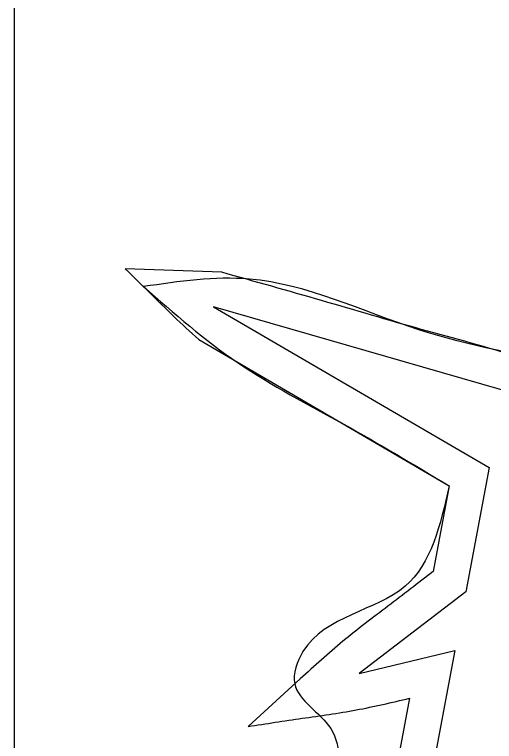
# Model space of a CAD drawing. Header units: inches. Extents: x 0.01 to 3.99, y 0.01 to 4.99.
# Drawn here: x 0.045 to 0.482, y 1.913 to 2.573 of the extents above; entities that cross this region are included whole.
import ezdxf

# ---------------------------------------------------------------- set-up
doc = ezdxf.new("R2010")
doc.units = ezdxf.units.IN
for name, color, linetype in [('Logo', 7, 'CONTINUOUS'), ('outline', 7, 'CONTINUOUS'), ('outline_2', 7, 'CONTINUOUS'), ('pcb_outline', 7, 'CONTINUOUS')]:
    doc.layers.add(name, color=color, linetype=linetype)

msp = doc.modelspace()

# ---------------------------------------------------------------- linework, layer by layer
at = {"layer": 'Logo', "color": 7}
msp.add_lwpolyline([(1.114942, 2.168226), (0.946043, 2.200444), (0.949948, 2.221597), (0.925053, 2.214926), (0.929609, 2.233963), (0.876075, 2.222899), (0.859804, 2.322969), (0.816359, 2.24096), (0.787884, 2.256093), (0.794718, 2.222736), (0.726377, 2.235591), (0.656247, 2.353559), (0.66487, 2.280012), (0.555363, 2.463881), (0.611662, 2.257883), (0.585953, 2.309464), (0.585953, 2.222736), (0.521843, 2.222736), (0.226515, 2.307836), (0.476934, 2.161555), (0.455781, 2.048793), (0.358802, 1.974432), (0.445855, 1.99526), (0.410058, 1.80472)], dxfattribs=at)
at = {"layer": 'outline', "color": 7}
for points in [[(0.045406, 0.318474), (0.045406, 4.669337)], [(0.233879, 2.339162), (0.146165, 2.342213)], [(0.212904, 2.27808), (0.440738, 2.145016), (0.426087, 2.067058)], [(0.305321, 1.969556), (0.257905, 1.926335)], [(0.404603, 1.951918), (0.383088, 1.837254)]]:
    msp.add_lwpolyline(points, dxfattribs=at)
for points, knots in [([(0.520157, 2.546688), (0.520542, 2.536526), (0.521313, 2.516203), (0.52316, 2.485826), (0.522152, 2.451971), (0.535319, 2.417279), (0.543898, 2.378855), (0.557001, 2.344954), (0.553589, 2.311525), (0.55068, 2.286554), (0.561961, 2.251084), (0.536521, 2.255721), (0.521541, 2.25586), (0.480816, 2.26995), (0.415408, 2.28655), (0.324709, 2.313778), (0.264149, 2.330702), (0.233879, 2.339162)], [0, 0, 0, 0, 0.030493, 0.060987, 0.09148, 0.131024, 0.170585, 0.210048, 0.238552, 0.267055, 0.295561, 0.311632, 0.327538, 0.343583, 0.437985, 0.532395, 0.626744, 0.626744, 0.626744, 0.626744]), ([(0.146165, 2.342213), (0.15356, 2.335053), (0.168355, 2.320727), (0.190036, 2.298758), (0.205291, 2.284964), (0.212904, 2.27808)], [0, 0, 0, 0, 0.030881, 0.061783, 0.092569, 0.092569, 0.092569, 0.092569]), ([(0.426087, 2.067058), (0.412404, 2.056544), (0.38504, 2.035517), (0.343558, 2.004481), (0.318066, 1.981196), (0.305321, 1.969556)], [0, 0, 0, 0, 0.051778, 0.103544, 0.155291, 0.155291, 0.155291, 0.155291]), ([(0.257905, 1.926335), (0.274269, 1.928851), (0.306993, 1.933882), (0.356248, 1.940523), (0.388488, 1.94812), (0.404603, 1.951918)], [0, 0, 0, 0, 0.049674, 0.09934, 0.14898, 0.14898, 0.14898, 0.14898])]:
    msp.add_open_spline(points, degree=3, knots=knots, dxfattribs=at)
at = {"layer": 'outline_2', "color": 7}
msp.add_lwpolyline([(0.045406, 0.318474), (0.045406, 4.669337)], dxfattribs=at)
for points, knots in [([(0.553407, 2.255288), (0.506285, 2.263613), (0.406421, 2.281256), (0.281464, 2.343515), (0.195128, 2.330845), (0.162779, 2.326098)], [0, 0, 0, 0, 0.143774, 0.304698, 0.401123, 0.401123, 0.401123, 0.401123]), ([(0.162779, 2.326098), (0.190561, 2.301764), (0.246321, 2.252924), (0.345473, 2.202046), (0.408986, 2.164025), (0.440736, 2.145018)], [0, 0, 0, 0, 0.11036, 0.221497, 0.332586, 0.332586, 0.332586, 0.332586]), ([(0.440736, 2.145018), (0.432679, 2.109559), (0.415707, 2.034856), (0.315653, 2.026067), (0.291982, 1.954972), (0.34582, 1.928439), (0.3399, 1.866468), (0.282713, 1.815599), (0.202092, 1.856434), (0.154931, 1.769667), (0.205663, 1.762731), (0.23866, 1.75822)], [0, 0, 0, 0, 0.099679, 0.209998, 0.240166, 0.292418, 0.35125, 0.394036, 0.505213, 0.544707, 0.618188, 0.618188, 0.618188, 0.618188])]:
    msp.add_open_spline(points, degree=3, knots=knots, dxfattribs=at)
at = {"layer": 'pcb_outline', "color": 7}
for points, knots in [([(0.553407, 2.255288), (0.506285, 2.263613), (0.406421, 2.281256), (0.281464, 2.343515), (0.195128, 2.330845), (0.162779, 2.326098)], [0, 0, 0, 0, 0.143774, 0.304698, 0.401123, 0.401123, 0.401123, 0.401123]), ([(0.162779, 2.326098), (0.190561, 2.301764), (0.246321, 2.252924), (0.345473, 2.202046), (0.408986, 2.164025), (0.440736, 2.145018)], [0, 0, 0, 0, 0.11036, 0.221497, 0.332586, 0.332586, 0.332586, 0.332586]), ([(0.440736, 2.145018), (0.432679, 2.109559), (0.415707, 2.034856), (0.315653, 2.026067), (0.291982, 1.954972), (0.34582, 1.928439), (0.3399, 1.866468), (0.282713, 1.815599), (0.202092, 1.856434), (0.154931, 1.769667), (0.205663, 1.762731), (0.23866, 1.75822)], [0, 0, 0, 0, 0.099679, 0.209998, 0.240166, 0.292418, 0.35125, 0.394036, 0.505213, 0.544707, 0.618188, 0.618188, 0.618188, 0.618188])]:
    msp.add_open_spline(points, degree=3, knots=knots, dxfattribs=at)

doc.saveas('drawing.dxf')
